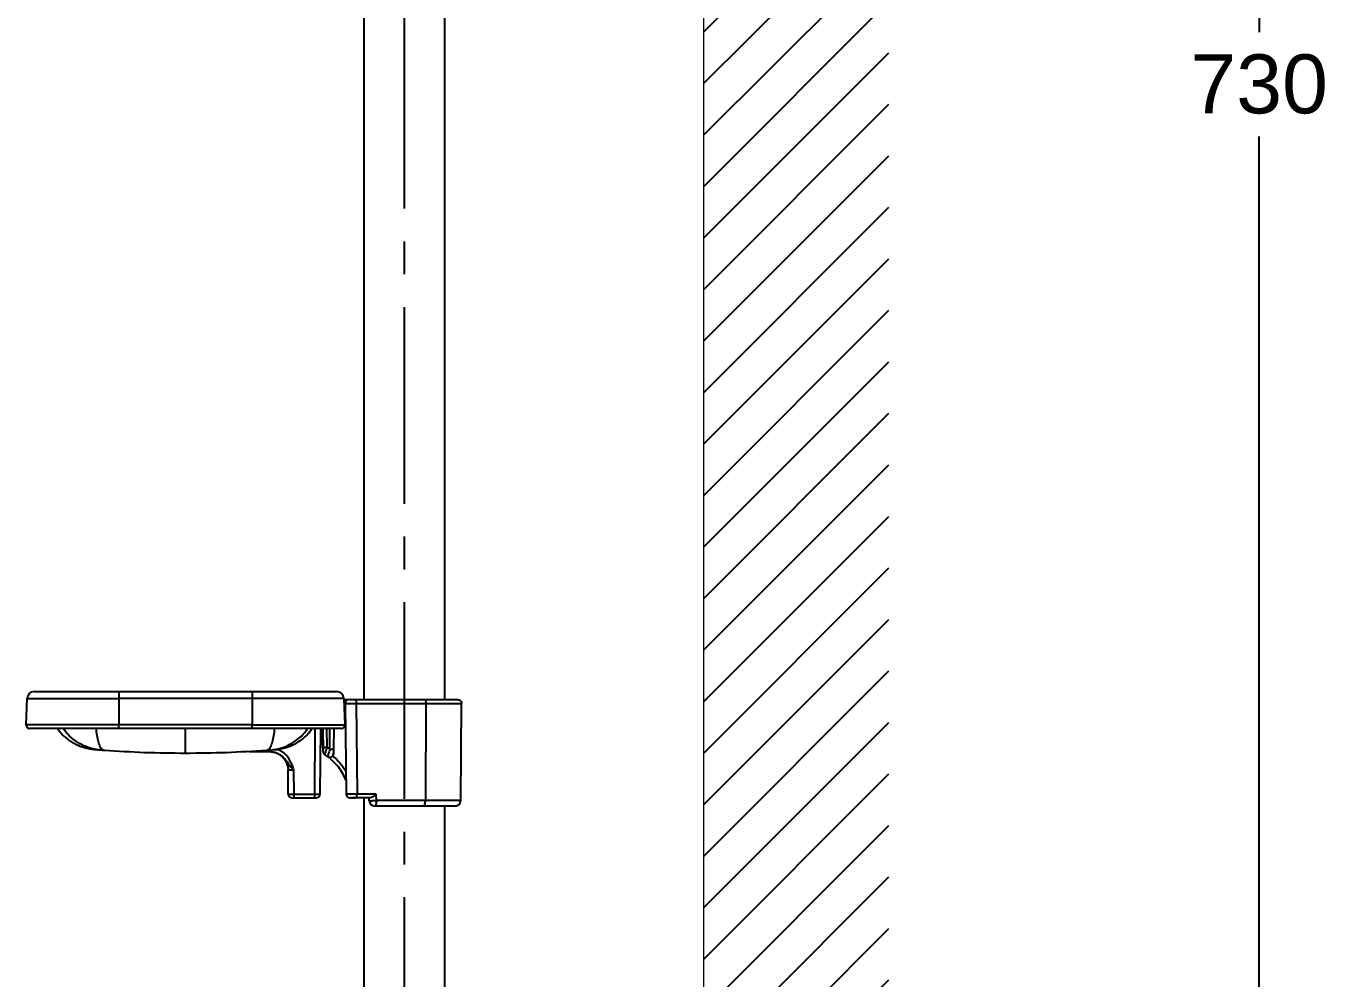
# Model space of a CAD drawing. Header units: millimetres. Extents: x 13235 to 13829, y -4257 to -3417.
# Drawn here: x 13688.1 to 13776.7, y -3900 to -3835.4 of the extents above; entities that cross this region are included whole.
import ezdxf

# ---------------------------------------------------------------- set-up
doc = ezdxf.new("R2010")
doc.units = ezdxf.units.MM
doc.header["$LTSCALE"] = 0.1
doc.linetypes.add('CENTER2', pattern=[28.575, 19.05, -3.175, 3.175, -3.175])
doc.linetypes.add('HIDDENX2', pattern=[19.05, 12.7, -6.35])
doc.layers.get('0').update_dxf_attribs({"lineweight": 15})
doc.layers.add('DIM', color=3, linetype='Continuous', lineweight=9)
doc.layers.add('hatch', color=2, linetype='Continuous')
doc.layers.add('HIDDEN', color=8, linetype='HIDDENX2')
doc.styles.add('ARIAL', font='arial.ttf')
doc.dimstyles.new('사본 ISO-25', dxfattribs={"dimtxt": 4, "dimasz": 3.5, "dimexe": 0.5, "dimexo": 0.625, "dimgap": 1.5, "dimtad": 1, "dimtih": 1, "dimtoh": 1, "dimdec": 1, "dimlfac": 4, "dimdsep": 46, "dimtxsty": 'ARIAL', "dimcen": 0, "dimclrd": 3, "dimclre": 3, "dimclrt": 3, "dimadec": 1, "dimazin": 0, "dimtfac": 1, "dimtdec": 1, "dimtmove": 0, "dimatfit": 3, "dimfxl": 1.25, "dimtfill": 1, "dimarcsym": 0})

# ---------------------------------------------------------------- blocks, each defined once
blk = doc.blocks.new('*D104')
at = {"layer": 'Defpoints', "color": 0, "transparency": 16777216}
for p in [(13745.868, -3748.906), (13732.198, -3929.762), (13771.63, -3929.762)]:
    blk.add_point(p, dxfattribs=at)
at = {"layer": 'DIM', "color": 3, "lineweight": -2, "transparency": 16777216}
for p, q in [((13746.493, -3748.906), (13772.13, -3748.906)), ((13771.63, -3752.406), (13771.63, -3835.791)), ((13771.63, -3926.262), (13771.63, -3842.878)), ((13732.823, -3929.762), (13772.13, -3929.762))]:
    blk.add_line(p, q, dxfattribs=at)
at = {"layer": 'DIM', "color": 3, "transparency": 16777216}
for points in [[(13771.047, -3752.406), (13772.214, -3752.406), (13771.63, -3748.906)], [(13771.047, -3926.262), (13772.214, -3926.262), (13771.63, -3929.762)]]:
    blk.add_solid(points, dxfattribs=at)
at = {"layer": 'DIM', "color": 3, "transparency": 16777216, "insert": (13771.63, -3839.334), "char_height": 4, "attachment_point": 5, "style": 'ARIAL', "bg_fill": 3, "box_fill_scale": 1.1, "bg_fill_color": 256, "bg_fill_true_color": 13158600, "bg_fill_transparency": 0}
blk.add_mtext('730', dxfattribs=at)

msp = doc.modelspace()

# ---------------------------------------------------------------- hatches: boundary and pattern name
at = {"layer": 'hatch'}
h = msp.add_hatch(dxfattribs=at)
h.set_pattern_fill('ANSI31', color=256, scale=0.777568)
h.set_pattern_definition([(45, (12945.8038, -4145.654), (-1.7456907, 1.7456907), [])])
edge = h.paths.add_edge_path()
edge.add_spline(control_points=[(13734.009, -3910.788), (13734.067, -3910.802), (13734.169, -3910.818), (13734.31, -3910.818), (13734.39, -3910.808), (13734.427, -3910.802)], knot_values=[0, 0, 0, 0, 0.423775, 0.732216, 1, 1, 1, 1], degree=3, periodic=0)
edge.add_line((13734.05, -3910.794), (13734.467, -3910.794))
edge.add_arc((13734.234, -3909.726), 1.093, 280.19055, 282.31636, ccw=False)
edge.add_spline(control_points=[(13734.427, -3910.802), (13734.39, -3910.808), (13734.31, -3910.818), (13734.169, -3910.818), (13734.067, -3910.802), (13734.009, -3910.788)], knot_values=[0, 0, 0, 0, 0.267784, 0.576225, 1, 1, 1, 1], degree=3, periodic=0)
edge.add_line((13734, -3910.833), (13734, -3912.778))
edge.add_line((13734, -3912.778), (13734.05, -3912.778))
edge.add_spline(control_points=[(13734.427, -3912.77), (13734.39, -3912.763), (13734.31, -3912.753), (13734.169, -3912.753), (13734.067, -3912.77), (13734.009, -3912.784)], knot_values=[0, 0, 0, 0, 0.267789, 0.576235, 1, 1, 1, 1], degree=3, periodic=0)
edge.add_line((13736.633, -3912.566), (13736.818, -3912.566))
edge.add_ellipse((13736.167, -3911.786), major_axis=(0, -1), ratio=0.666667, start_angle=218.68219, end_angle=321.31781, ccw=False)
edge.add_line((13735.183, -3910.794), (13734.05, -3910.794))
edge.add_spline(control_points=[(13734.009, -3910.788), (13734.067, -3910.802), (13734.169, -3910.818), (13734.31, -3910.818), (13734.39, -3910.808), (13734.427, -3910.802)], knot_values=[0, 0, 0, 0, 0.423775, 0.732216, 1, 1, 1, 1], degree=3, periodic=0)
edge.add_arc((13734.234, -3909.726), 1.093, 280.19055, 282.31636)
edge.add_line((13734.467, -3910.794), (13742.25, -3910.794))
edge.add_line((13742.25, -3910.794), (13742.25, -3912.778))
edge.add_line((13742.25, -3912.778), (13734.05, -3912.778))
edge.add_spline(control_points=[(13734.427, -3912.77), (13734.39, -3912.763), (13734.31, -3912.753), (13734.169, -3912.753), (13734.067, -3912.77), (13734.009, -3912.784)], knot_values=[0, 0, 0, 0, 0.267789, 0.576235, 1, 1, 1, 1], degree=3, periodic=0)
edge.add_line((13734.009, -3912.784), (13734, -3912.786))
edge.add_line((13734, -3912.786), (13734, -3925.786))
edge.add_line((13734, -3925.786), (13734.009, -3925.788))
edge.add_spline(control_points=[(13734.009, -3925.788), (13734.067, -3925.802), (13734.169, -3925.819), (13734.31, -3925.819), (13734.39, -3925.809), (13734.427, -3925.802)], knot_values=[0, 0, 0, 0, 0.423775, 0.732216, 1, 1, 1, 1], degree=3, periodic=0)
edge.add_line((13734.05, -3925.794), (13734.467, -3925.794))
edge.add_arc((13734.234, -3924.726), 1.093, 280.19055, 282.31636, ccw=False)
edge.add_spline(control_points=[(13734.427, -3925.802), (13734.39, -3925.809), (13734.31, -3925.819), (13734.169, -3925.819), (13734.067, -3925.802), (13734.009, -3925.788)], knot_values=[0, 0, 0, 0, 0.267784, 0.576225, 1, 1, 1, 1], degree=3, periodic=0)
edge.add_line((13734, -3925.833), (13734, -3927.778))
edge.add_line((13734, -3927.778), (13734.05, -3927.778))
edge.add_spline(control_points=[(13734.427, -3927.77), (13734.39, -3927.764), (13734.31, -3927.754), (13734.169, -3927.754), (13734.067, -3927.77), (13734.009, -3927.784)], knot_values=[0, 0, 0, 0, 0.267789, 0.576235, 1, 1, 1, 1], degree=3, periodic=0)
edge.add_line((13735.565, -3927.567), (13735.75, -3927.567))
edge.add_ellipse((13736.167, -3926.786), major_axis=(0, -1), ratio=0.666667, start_angle=218.68219, end_angle=321.31781, ccw=False)
edge.add_line((13735.183, -3925.794), (13734.05, -3925.794))
edge.add_spline(control_points=[(13734.009, -3925.788), (13734.067, -3925.802), (13734.169, -3925.819), (13734.31, -3925.819), (13734.39, -3925.809), (13734.427, -3925.802)], knot_values=[0, 0, 0, 0, 0.423775, 0.732216, 1, 1, 1, 1], degree=3, periodic=0)
edge.add_arc((13734.234, -3924.726), 1.093, 280.19055, 282.31636)
edge.add_line((13734.467, -3925.794), (13742.25, -3925.794))
edge.add_line((13742.25, -3925.794), (13742.25, -3927.778))
edge.add_line((13742.25, -3927.778), (13734.05, -3927.778))
edge.add_spline(control_points=[(13734.427, -3927.77), (13734.39, -3927.764), (13734.31, -3927.754), (13734.169, -3927.754), (13734.067, -3927.77), (13734.009, -3927.784)], knot_values=[0, 0, 0, 0, 0.267789, 0.576235, 1, 1, 1, 1], degree=3, periodic=0)
edge.add_line((13734.009, -3927.784), (13734, -3927.786))
edge.add_line((13734, -3927.786), (13734, -4163.6))
edge.add_line((13734, -4163.6), (13746.548, -4163.6))
edge.add_line((13746.548, -4163.6), (13746.548, -3587.234))
edge.add_line((13746.548, -3587.234), (13734, -3587.234))
edge.add_line((13734, -3587.234), (13734, -3910.786))
edge.add_line((13734, -3910.786), (13734.009, -3910.788))

# ---------------------------------------------------------------- linework, layer by layer
at = {"color": 7, "linetype": 'Continuous'}
msp.add_line((13734.007, -4042.27), (13734, -3586.623), dxfattribs=at)
at = {"linetype": 'Continuous', "lineweight": 25}
for p, q in [((13710.955, -3813.699), (13710.955, -3881.039)), ((13716.455, -3881.039), (13716.455, -3813.699)), ((13688.083, -3882.74), (13688.145, -3880.973)), ((13694.355, -3880.488), (13694.355, -3880.973)), ((13694.355, -3880.488), (13703.4, -3880.488)), ((13694.355, -3880.973), (13694.355, -3882.74)), ((13703.4, -3880.973), (13694.355, -3880.973)), ((13703.4, -3880.488), (13703.4, -3880.973)), ((13703.4, -3880.973), (13703.4, -3882.74)), ((13709.611, -3880.973), (13709.673, -3882.74)), ((13709.613, -3881.039), (13709.912, -3881.039)), ((13710.378, -3881.039), (13715.078, -3881.039)), ((13709.622, -3881.293), (13709.704, -3881.293)), ((13709.704, -3881.293), (13709.758, -3887.448)), ((13709.704, -3881.293), (13709.704, -3881.293)), ((13710.452, -3881.293), (13715.163, -3881.292)), ((13710.452, -3881.293), (13710.506, -3887.448)), ((13715.163, -3881.292), (13715.141, -3887.877)), ((13717.527, -3887.879), (13717.584, -3881.291)), ((13694.355, -3882.74), (13688.083, -3882.74)), ((13703.4, -3882.74), (13694.355, -3882.74)), ((13694.355, -3883), (13694.355, -3882.74)), ((13703.4, -3883), (13703.4, -3882.74)), ((13703.4, -3882.74), (13709.673, -3882.74)), ((13703.4, -3883), (13694.355, -3883)), ((13707.654, -3883), (13707.616, -3887.45)), ((13708.031, -3883), (13707.993, -3887.45)), ((13708.197, -3884.261), (13708.186, -3883)), ((13708.186, -3883), (13708.199, -3884.45)), ((13708.438, -3883), (13708.449, -3884.261)), ((13708.659, -3884.396), (13708.671, -3883)), ((13708.922, -3883), (13708.91, -3884.396)), ((13703.194, -3884.558), (13703.244, -3884.558)), ((13703.244, -3884.558), (13703.244, -3884.558)), ((13703.244, -3884.558), (13704.579, -3884.558)), ((13703.244, -3884.558), (13704.573, -3884.558)), ((13704.555, -3884.471), (13704.838, -3884.425)), ((13704.568, -3884.541), (13704.85, -3884.588)), ((13704.84, -3884.438), (13705.159, -3884.413)), ((13704.959, -3884.44), (13705.142, -3884.417)), ((13708.2, -3884.537), (13708.208, -3884.598)), ((13708.449, -3884.261), (13708.659, -3884.396)), ((13705.738, -3885.363), (13705.775, -3885.464)), ((13708.208, -3884.598), (13708.208, -3884.617)), ((13708.505, -3884.899), (13708.313, -3884.765)), ((13708.508, -3884.892), (13708.551, -3884.925)), ((13708.907, -3884.685), (13708.897, -3884.743)), ((13708.907, -3884.701), (13708.9, -3884.759)), ((13708.9, -3884.759), (13708.9, -3884.743)), ((13705.794, -3885.532), (13705.829, -3885.803)), ((13705.829, -3885.803), (13705.843, -3885.802)), ((13705.843, -3887.45), (13705.829, -3885.803)), ((13706.119, -3885.717), (13705.974, -3885.56)), ((13706.116, -3885.511), (13706.176, -3885.699)), ((13706.119, -3885.717), (13706.176, -3885.699)), ((13706.206, -3885.803), (13706.119, -3885.717)), ((13706.176, -3885.699), (13706.206, -3885.803)), ((13706.206, -3885.803), (13706.22, -3887.45)), ((13706.22, -3887.45), (13707.616, -3887.45)), ((13706.22, -3887.45), (13706.22, -3887.699)), ((13706.22, -3887.699), (13707.616, -3887.699)), ((13707.616, -3887.68), (13707.616, -3887.699)), ((13707.661, -3887.699), (13707.616, -3887.699)), ((13710.432, -3887.697), (13710.087, -3887.697)), ((13710.432, -3887.697), (13710.459, -3887.679)), ((13711.396, -3887.697), (13710.432, -3887.697)), ((13711.8, -3887.448), (13710.506, -3887.448)), ((13710.955, -3887.697), (13710.955, -3927.163)), ((13711.328, -3887.887), (13711.321, -3887.697)), ((13711.815, -3887.877), (13711.8, -3887.448)), ((13715.141, -3887.877), (13711.815, -3887.877)), ((13715.014, -3888.25), (13711.704, -3888.25)), ((13716.455, -3927.163), (13716.455, -3888.25))]:
    msp.add_line(p, q, dxfattribs=at)
at = {"linetype": 'Continuous', "lineweight": 25, "flags": 128}
msp.add_lwpolyline([(13710.378, -3881.039), (13710.393, -3881.044), (13710.406, -3881.059), (13710.419, -3881.082), (13710.431, -3881.114), (13710.44, -3881.152), (13710.446, -3881.196), (13710.451, -3881.243), (13710.452, -3881.293)], dxfattribs=at)
at = {"linetype": 'Continuous', "lineweight": 25}
for centre, radius, start, end in [((13688.647, -3880.99), 0.502, 90.00631, 177.99641), ((13709.109, -3880.99), 0.502, 1.99884, 90.00394), ((13688.334, -3882.749), 0.251, 177.99992, 270), ((13709.421, -3882.749), 0.251, 269.99169, 2), ((13706.094, -3887.447), 0.251, 180.5, 270), ((13707.741, -3887.447), 0.251, 270, 359.5), ((13710.009, -3887.446), 0.251, 180.49998, 269.99956), ((13711.704, -3887.873), 0.377, 182, 270)]:
    msp.add_arc(centre, radius, start, end, dxfattribs=at)
for points, knots in [([(13688.145, -3880.973), (13688.168, -3880.973), (13688.214, -3880.973), (13688.584, -3880.973), (13689.158, -3880.973), (13689.936, -3880.973), (13690.883, -3880.973), (13691.963, -3880.973), (13693.136, -3880.973), (13693.949, -3880.973), (13694.355, -3880.973)], [0, 0, 0, 0, 0.125, 0.25, 0.375, 0.5, 0.625, 0.75, 0.875, 1, 1, 1, 1]), ([(13688.647, -3880.488), (13688.666, -3880.488), (13688.704, -3880.488), (13689.021, -3880.488), (13689.548, -3880.488), (13690.29, -3880.488), (13691.054, -3880.488), (13691.725, -3880.488), (13692.411, -3880.488), (13693.29, -3880.488), (13694.007, -3880.488), (13694.355, -3880.488)], [0, 0, 0, 0, 0.116497, 0.239972, 0.36858, 0.499917, 0.631255, 0.695634, 0.760028, 0.883503, 1, 1, 1, 1]), ([(13703.4, -3880.488), (13703.749, -3880.488), (13704.466, -3880.488), (13705.53, -3880.488), (13706.553, -3880.488), (13707.465, -3880.488), (13708.085, -3880.488), (13708.478, -3880.488), (13708.789, -3880.488), (13709.052, -3880.488), (13709.09, -3880.488), (13709.109, -3880.488)], [0, 0, 0, 0, 0.1164968, 0.2399717, 0.36858, 0.4999177, 0.6312549, 0.6956339, 0.7600282, 0.8835032, 1, 1, 1, 1]), ([(13709.611, -3880.973), (13709.588, -3880.973), (13709.541, -3880.973), (13709.172, -3880.973), (13708.598, -3880.973), (13707.82, -3880.973), (13706.873, -3880.973), (13705.792, -3880.973), (13704.62, -3880.973), (13703.807, -3880.973), (13703.4, -3880.973)], [0, 0, 0, 0, 0.125, 0.25, 0.375, 0.5, 0.625, 0.75, 0.875, 1, 1, 1, 1]), ([(13709.955, -3881.039), (13709.922, -3881.043), (13709.856, -3881.051), (13709.773, -3881.11), (13709.715, -3881.193), (13709.708, -3881.26), (13709.704, -3881.293)], [0, 0, 0, 0, 0.249999, 0.499999, 0.749997, 1, 1, 1, 1]), ([(13710.405, -3881.057), (13710.356, -3881.054), (13710.261, -3881.049), (13710.132, -3881.043), (13710.034, -3881.04), (13710.004, -3881.04), (13709.99, -3881.039)], [0, 0, 0, 0, 0.2735607, 0.5313963, 0.7734668, 1, 1, 1, 1]), ([(13709.99, -3881.039), (13709.99, -3881.039), (13709.999, -3881.039), (13710.031, -3881.039), (13710.086, -3881.039), (13710.153, -3881.039), (13710.226, -3881.039), (13710.303, -3881.039), (13710.353, -3881.039), (13710.378, -3881.039)], [0, 0, 0, 0, 0.006937, 0.172201, 0.337589, 0.502684, 0.668249, 0.832513, 1, 1, 1, 1]), ([(13715.078, -3881.039), (13715.089, -3881.043), (13715.111, -3881.051), (13715.137, -3881.109), (13715.158, -3881.193), (13715.161, -3881.259), (13715.163, -3881.292)], [0, 0, 0, 0, 0.248974, 0.498238, 0.749788, 1, 1, 1, 1]), ([(13715.078, -3881.039), (13715.398, -3881.039), (13716.037, -3881.039), (13716.756, -3881.039), (13717.241, -3881.039), (13717.302, -3881.039), (13717.333, -3881.039)], [0, 0, 0, 0, 0.25, 0.5, 0.749999, 1, 1, 1, 1]), ([(13717.333, -3881.039), (13717.366, -3881.043), (13717.432, -3881.051), (13717.515, -3881.109), (13717.573, -3881.192), (13717.58, -3881.258), (13717.584, -3881.291)], [0, 0, 0, 0, 0.25, 0.499995, 0.750001, 1, 1, 1, 1]), ([(13709.704, -3881.293), (13709.707, -3881.293), (13709.714, -3881.293), (13709.764, -3881.293), (13709.839, -3881.293), (13709.936, -3881.293), (13710.05, -3881.293), (13710.178, -3881.293), (13710.316, -3881.293), (13710.406, -3881.293), (13710.452, -3881.293)], [0, 0, 0, 0, 0.12912, 0.25545, 0.378991, 0.49974, 0.620421, 0.744025, 0.870551, 1, 1, 1, 1]), ([(13715.163, -3881.292), (13715.506, -3881.292), (13716.192, -3881.292), (13716.964, -3881.292), (13717.485, -3881.292), (13717.551, -3881.291), (13717.584, -3881.291)], [0, 0, 0, 0, 0.25, 0.5, 0.75, 1, 1, 1, 1]), ([(13694.355, -3883), (13693.988, -3883), (13693.232, -3883), (13692.305, -3883), (13691.581, -3883), (13690.873, -3883), (13690.067, -3883), (13689.414, -3883), (13689, -3883), (13688.672, -3883), (13688.394, -3883), (13688.354, -3883), (13688.334, -3883)], [0, 0, 0, 0, 0.1164774, 0.239932, 0.3043014, 0.3686841, 0.5000003, 0.6313159, 0.6956849, 0.7600679, 0.8835229, 1, 1, 1, 1]), ([(13690.208, -3883), (13690.291, -3883.115), (13690.47, -3883.364), (13690.776, -3883.631), (13691.008, -3883.803), (13691.142, -3883.891), (13691.216, -3883.937), (13691.287, -3883.978), (13691.391, -3884.035), (13691.539, -3884.108), (13691.716, -3884.182), (13691.913, -3884.25), (13692.124, -3884.308), (13692.358, -3884.358), (13692.621, -3884.403), (13692.813, -3884.426), (13692.916, -3884.438)], [0, 0, 0, 0, 0.040606, 0.088135, 0.116053, 0.124314, 0.133574, 0.145027, 0.159264, 0.19715, 0.268584, 0.364706, 0.485822, 0.632052, 0.803443, 1, 1, 1, 1]), ([(13693.201, -3884.471), (13692.999, -3884.446), (13692.584, -3884.393), (13691.977, -3884.176), (13691.404, -3883.842), (13690.928, -3883.448), (13690.696, -3883.133), (13690.598, -3883)], [0, 0, 0, 0, 0.1979448, 0.4057632, 0.6213005, 0.8405829, 1, 1, 1, 1]), ([(13693.388, -3884.485), (13693.34, -3884.47), (13693.24, -3884.44), (13693.103, -3884.245), (13692.981, -3883.923), (13692.884, -3883.509), (13692.845, -3883.161), (13692.827, -3883)], [0, 0, 0, 0, 0.191346, 0.393026, 0.602872, 0.816677, 1, 1, 1, 1]), ([(13698.878, -3884.684), (13698.878, -3884.672), (13698.878, -3884.649), (13698.878, -3884.46), (13698.878, -3884.144), (13698.878, -3883.697), (13698.878, -3883.302), (13698.878, -3883.046), (13698.878, -3883)], [0, 0, 0, 0, 0.17747, 0.364748, 0.559796, 0.75861, 0.957424, 1, 1, 1, 1]), ([(13709.421, -3883), (13709.402, -3883), (13709.362, -3883), (13709.084, -3883), (13708.756, -3883), (13708.342, -3883), (13707.688, -3883), (13706.883, -3883), (13706.175, -3883), (13705.451, -3883), (13704.524, -3883), (13703.768, -3883), (13703.4, -3883)], [0, 0, 0, 0, 0.116478, 0.239932, 0.304301, 0.368684, 0.5, 0.631316, 0.695685, 0.760068, 0.883522, 1, 1, 1, 1]), ([(13704.368, -3884.485), (13704.416, -3884.47), (13704.516, -3884.44), (13704.653, -3884.245), (13704.775, -3883.923), (13704.872, -3883.509), (13704.911, -3883.161), (13704.929, -3883)], [0, 0, 0, 0, 0.191346, 0.393028, 0.602871, 0.816679, 1, 1, 1, 1]), ([(13704.838, -3884.425), (13704.945, -3884.411), (13705.264, -3884.367), (13705.778, -3884.174), (13706.351, -3883.842), (13706.828, -3883.448), (13707.06, -3883.133), (13707.158, -3883)], [0, 0, 0, 0, 0.115628, 0.344749, 0.582424, 0.824239, 1, 1, 1, 1]), ([(13705.142, -3884.417), (13705.396, -3884.363), (13705.904, -3884.254), (13706.593, -3883.882), (13707.13, -3883.463), (13707.373, -3883.126), (13707.463, -3883)], [0, 0, 0, 0, 0.277553, 0.55557, 0.834026, 1, 1, 1, 1]), ([(13693.201, -3884.471), (13693.074, -3884.461), (13692.819, -3884.442), (13692.783, -3884.439), (13692.765, -3884.437)], [0, 0, 0, 0, 0.499888, 1, 1, 1, 1]), ([(13693.388, -3884.485), (13693.364, -3884.483), (13693.316, -3884.48), (13693.257, -3884.475), (13693.214, -3884.472), (13693.205, -3884.472), (13693.201, -3884.471)], [0, 0, 0, 0, 0.254966, 0.506694, 0.754691, 1, 1, 1, 1]), ([(13698.878, -3884.684), (13697.953, -3884.675), (13696.103, -3884.658), (13694.293, -3884.543), (13693.388, -3884.485)], [0, 0, 0, 0, 0.500315, 1, 1, 1, 1]), ([(13704.368, -3884.485), (13703.463, -3884.543), (13701.652, -3884.658), (13699.803, -3884.675), (13698.878, -3884.684)], [0, 0, 0, 0, 0.499685, 1, 1, 1, 1]), ([(13704.555, -3884.471), (13704.55, -3884.472), (13704.541, -3884.472), (13704.499, -3884.475), (13704.44, -3884.48), (13704.392, -3884.483), (13704.368, -3884.485)], [0, 0, 0, 0, 0.245287, 0.493313, 0.745043, 1, 1, 1, 1]), ([(13704.573, -3884.558), (13704.732, -3884.575), (13704.974, -3884.601), (13705.266, -3884.757), (13705.501, -3884.95), (13705.659, -3885.143), (13705.711, -3885.289), (13705.717, -3885.306)], [0, 0, 0, 0, 0.328919, 0.500971, 0.677587, 0.963422, 1, 1, 1, 1]), ([(13704.579, -3884.469), (13704.579, -3884.482), (13704.579, -3884.508), (13704.579, -3884.532), (13704.579, -3884.539), (13704.579, -3884.541)], [0, 0, 0, 0, 0.426057, 0.852096, 1, 1, 1, 1]), ([(13704.579, -3884.541), (13704.579, -3884.545), (13704.579, -3884.556), (13704.579, -3884.557), (13704.579, -3884.558)], [0, 0, 0, 0, 0.394981, 1, 1, 1, 1]), ([(13704.843, -3884.587), (13704.851, -3884.588), (13704.907, -3884.598), (13704.986, -3884.624), (13705.123, -3884.676), (13705.238, -3884.735), (13705.319, -3884.795), (13705.343, -3884.813)], [0, 0, 0, 0, 0.04417, 0.307078, 0.449872, 0.839184, 1, 1, 1, 1]), ([(13706.116, -3885.511), (13706.013, -3885.279), (13705.86, -3884.93), (13705.483, -3884.582), (13705.255, -3884.472), (13705.142, -3884.417)], [0, 0, 0, 0, 0.4990587, 0.7495412, 1, 1, 1, 1]), ([(13708.197, -3884.261), (13708.201, -3884.261), (13708.209, -3884.262), (13708.267, -3884.262), (13708.35, -3884.262), (13708.416, -3884.261), (13708.449, -3884.261)], [0, 0, 0, 0, 0.2499863, 0.4999929, 0.7499942, 1, 1, 1, 1]), ([(13708.2, -3884.557), (13708.2, -3884.556), (13708.2, -3884.554), (13708.2, -3884.534), (13708.199, -3884.503), (13708.199, -3884.451), (13708.198, -3884.369), (13708.198, -3884.297), (13708.197, -3884.261)], [0, 0, 0, 0, 0.123683, 0.250301, 0.3726, 0.500806, 0.75002, 1, 1, 1, 1]), ([(13708.2, -3884.557), (13708.201, -3884.577), (13708.204, -3884.617), (13708.221, -3884.653), (13708.229, -3884.671)], [0, 0, 0, 0, 0.511972, 1, 1, 1, 1]), ([(13708.449, -3884.261), (13708.433, -3884.323), (13708.401, -3884.449), (13708.364, -3884.588), (13708.339, -3884.675), (13708.325, -3884.727), (13708.319, -3884.745), (13708.317, -3884.754)], [0, 0, 0, 0, 0.275372, 0.555351, 0.700576, 0.84925, 1, 1, 1, 1]), ([(13708.659, -3884.396), (13708.641, -3884.457), (13708.605, -3884.582), (13708.563, -3884.72), (13708.535, -3884.808), (13708.518, -3884.861), (13708.512, -3884.88), (13708.509, -3884.889)], [0, 0, 0, 0, 0.2736667, 0.5529297, 0.6980339, 0.8473342, 1, 1, 1, 1]), ([(13708.659, -3884.396), (13708.691, -3884.396), (13708.757, -3884.396), (13708.84, -3884.397), (13708.898, -3884.396), (13708.906, -3884.396), (13708.91, -3884.396)], [0, 0, 0, 0, 0.250001, 0.500002, 0.749995, 1, 1, 1, 1]), ([(13708.91, -3884.396), (13708.909, -3884.432), (13708.909, -3884.506), (13708.908, -3884.589), (13708.908, -3884.644), (13708.907, -3884.664), (13708.907, -3884.673)], [0, 0, 0, 0, 0.333952, 0.667617, 0.838537, 1, 1, 1, 1]), ([(13705.343, -3884.813), (13705.358, -3884.823), (13705.496, -3884.919), (13705.711, -3885.18), (13705.884, -3885.429), (13705.974, -3885.56)], [0, 0, 0, 0, 0.055401, 0.503224, 1, 1, 1, 1]), ([(13705.344, -3884.811), (13705.35, -3884.817), (13705.388, -3884.854), (13705.447, -3884.913), (13705.496, -3884.963)], [0, 0, 0, 0, 0.154509, 1, 1, 1, 1]), ([(13705.486, -3884.965), (13705.586, -3885.078), (13705.726, -3885.236), (13705.757, -3885.441), (13705.766, -3885.501)], [0, 0, 0, 0, 0.709612, 1, 1, 1, 1]), ([(13705.755, -3885.39), (13705.777, -3885.461), (13705.82, -3885.598), (13705.831, -3885.742), (13705.836, -3885.812)], [0, 0, 0, 0, 0.514187, 1, 1, 1, 1]), ([(13708.208, -3884.617), (13708.212, -3884.632), (13708.217, -3884.651), (13708.226, -3884.666), (13708.228, -3884.668)], [0, 0, 0, 0, 0.854336, 1, 1, 1, 1]), ([(13708.208, -3884.617), (13708.208, -3884.617), (13708.21, -3884.637), (13708.23, -3884.676), (13708.264, -3884.728), (13708.297, -3884.753), (13708.313, -3884.765)], [0, 0, 0, 0, 0.002224, 0.338165, 0.674096, 1, 1, 1, 1]), ([(13708.226, -3884.666), (13708.238, -3884.686), (13708.262, -3884.727), (13708.298, -3884.745), (13708.317, -3884.754)], [0, 0, 0, 0, 0.486756, 1, 1, 1, 1]), ([(13708.275, -3884.727), (13708.276, -3884.729), (13708.289, -3884.742), (13708.304, -3884.749), (13708.318, -3884.755)], [0, 0, 0, 0, 0.1412523, 1, 1, 1, 1]), ([(13708.317, -3884.754), (13708.317, -3884.754), (13708.313, -3884.765), (13708.313, -3884.765), (13708.313, -3884.765)], [0, 0, 0, 0, 0.0100696, 1, 1, 1, 1]), ([(13708.509, -3884.889), (13708.509, -3884.889), (13708.505, -3884.9), (13708.505, -3884.9), (13708.505, -3884.899)], [0, 0, 0, 0, 0.005988, 1, 1, 1, 1]), ([(13708.507, -3884.887), (13708.531, -3884.903), (13708.577, -3884.934), (13708.656, -3884.947), (13708.721, -3884.938), (13708.772, -3884.915), (13708.817, -3884.882), (13708.862, -3884.831), (13708.899, -3884.758), (13708.904, -3884.702), (13708.907, -3884.673)], [0, 0, 0, 0, 0.152436, 0.292144, 0.405896, 0.489447, 0.583158, 0.707033, 0.850788, 1, 1, 1, 1]), ([(13709.75, -3886.489), (13709.599, -3886.178), (13709.297, -3885.555), (13708.77, -3885.106), (13708.507, -3884.881)], [0, 0, 0, 0, 0.500284, 1, 1, 1, 1]), ([(13708.855, -3884.836), (13709.027, -3884.995), (13709.371, -3885.311), (13709.62, -3885.707), (13709.744, -3885.904)], [0, 0, 0, 0, 0.500023, 1, 1, 1, 1]), ([(13705.843, -3885.802), (13705.846, -3885.801), (13705.857, -3885.799), (13705.934, -3885.799), (13706.057, -3885.8), (13706.156, -3885.802), (13706.206, -3885.803)], [0, 0, 0, 0, 0.145343, 0.430203, 0.715051, 1, 1, 1, 1]), ([(13705.974, -3885.56), (13705.996, -3885.553), (13706.039, -3885.538), (13706.09, -3885.52), (13706.116, -3885.511)], [0, 0, 0, 0, 0.500006, 1, 1, 1, 1]), ([(13705.843, -3887.45), (13705.849, -3887.45), (13705.86, -3887.451), (13705.947, -3887.451), (13706.072, -3887.451), (13706.171, -3887.45), (13706.22, -3887.45)], [0, 0, 0, 0, 0.250002, 0.500009, 0.750003, 1, 1, 1, 1]), ([(13706.094, -3887.699), (13706.096, -3887.699), (13706.099, -3887.699), (13706.12, -3887.699), (13706.13, -3887.699)], [0, 0, 0, 0, 0.50829, 1, 1, 1, 1]), ([(13706.131, -3887.699), (13706.132, -3887.699), (13706.135, -3887.698), (13706.154, -3887.695), (13706.182, -3887.689), (13706.208, -3887.684), (13706.222, -3887.681)], [0, 0, 0, 0, 0.211615, 0.448285, 0.7109, 1, 1, 1, 1]), ([(13707.616, -3887.45), (13707.665, -3887.45), (13707.764, -3887.451), (13707.888, -3887.451), (13707.976, -3887.451), (13707.987, -3887.45), (13707.993, -3887.45)], [0, 0, 0, 0, 0.25, 0.499994, 0.749998, 1, 1, 1, 1]), ([(13707.616, -3887.45), (13707.616, -3887.482), (13707.616, -3887.547), (13707.616, -3887.632), (13707.616, -3887.664), (13707.616, -3887.68)], [0, 0, 0, 0, 0.333328, 0.666671, 1, 1, 1, 1]), ([(13707.616, -3887.681), (13707.629, -3887.684), (13707.655, -3887.689), (13707.683, -3887.695), (13707.701, -3887.698), (13707.704, -3887.699), (13707.705, -3887.699)], [0, 0, 0, 0, 0.289084, 0.551715, 0.788407, 1, 1, 1, 1]), ([(13707.705, -3887.699), (13707.715, -3887.699), (13707.736, -3887.699), (13707.74, -3887.699), (13707.741, -3887.699)], [0, 0, 0, 0, 0.499318, 1, 1, 1, 1]), ([(13710.506, -3887.448), (13710.459, -3887.449), (13710.367, -3887.449), (13710.229, -3887.45), (13710.102, -3887.45), (13709.99, -3887.45), (13709.894, -3887.45), (13709.82, -3887.45), (13709.768, -3887.449), (13709.761, -3887.449), (13709.758, -3887.448)], [0, 0, 0, 0, 0.132549, 0.260066, 0.382548, 0.499994, 0.617635, 0.740185, 0.867642, 1, 1, 1, 1]), ([(13710.043, -3887.697), (13710.033, -3887.697), (13710.013, -3887.697), (13710.011, -3887.697), (13710.009, -3887.697)], [0, 0, 0, 0, 0.48858, 1, 1, 1, 1]), ([(13710.043, -3887.697), (13710.058, -3887.697), (13710.088, -3887.697), (13710.186, -3887.694), (13710.314, -3887.689), (13710.41, -3887.683), (13710.459, -3887.68)], [0, 0, 0, 0, 0.2268014, 0.4689275, 0.7265932, 1, 1, 1, 1]), ([(13710.459, -3887.679), (13710.459, -3887.679), (13710.469, -3887.673), (13710.485, -3887.627), (13710.502, -3887.547), (13710.504, -3887.481), (13710.506, -3887.448)], [0, 0, 0, 0, 0.015719, 0.343826, 0.671917, 1, 1, 1, 1]), ([(13711.328, -3887.887), (13711.33, -3887.887), (13711.334, -3887.888), (13711.365, -3887.889), (13711.414, -3887.888), (13711.479, -3887.887), (13711.556, -3887.885), (13711.641, -3887.883), (13711.729, -3887.88), (13711.787, -3887.878), (13711.815, -3887.877)], [0, 0, 0, 0, 0.1249989, 0.2499943, 0.3749982, 0.4999983, 0.6249976, 0.7499983, 0.8749997, 1, 1, 1, 1]), ([(13711.8, -3887.448), (13711.77, -3887.475), (13711.709, -3887.531), (13711.598, -3887.609), (13711.503, -3887.666), (13711.434, -3887.694), (13711.409, -3887.696), (13711.397, -3887.697)], [0, 0, 0, 0, 0.23089, 0.47596, 0.769213, 0.891291, 1, 1, 1, 1]), ([(13711.815, -3887.877), (13711.813, -3887.926), (13711.81, -3888.024), (13711.784, -3888.147), (13711.748, -3888.233), (13711.719, -3888.245), (13711.704, -3888.25)], [0, 0, 0, 0, 0.249996, 0.499997, 0.750001, 1, 1, 1, 1]), ([(13715.014, -3888.25), (13715.03, -3888.245), (13715.062, -3888.233), (13715.102, -3888.147), (13715.132, -3888.024), (13715.138, -3887.926), (13715.141, -3887.877)], [0, 0, 0, 0, 0.250005, 0.50001, 0.750007, 1, 1, 1, 1]), ([(13717.527, -3887.877), (13717.494, -3887.877), (13717.429, -3887.877), (13716.916, -3887.877), (13716.155, -3887.877), (13715.479, -3887.877), (13715.141, -3887.877)], [0, 0, 0, 0, 0.25, 0.5, 0.749999, 1, 1, 1, 1]), ([(13717.15, -3888.25), (13717.199, -3888.245), (13717.297, -3888.233), (13717.421, -3888.147), (13717.509, -3888.024), (13717.521, -3887.926), (13717.527, -3887.877)], [0, 0, 0, 0, 0.25, 0.499998, 0.749999, 1, 1, 1, 1]), ([(13717.15, -3888.25), (13717.121, -3888.25), (13717.063, -3888.25), (13716.603, -3888.25), (13715.923, -3888.25), (13715.317, -3888.25), (13715.014, -3888.25)], [0, 0, 0, 0, 0.250001, 0.5, 0.75, 1, 1, 1, 1])]:
    msp.add_open_spline(points, degree=3, knots=knots, dxfattribs=at)
at = {"layer": 'HIDDEN', "color": 1, "linetype": 'CENTER2', "ltscale": 7}
msp.add_line((13713.705, -3654.404), (13713.705, -3930.488), dxfattribs=at)

# ---------------------------------------------------------------- next in the draw order: dimensions: what is measured, and where the dimension line sits
at = {"layer": 'DIM'}
dim = msp.add_linear_dim(base=(13771.63, -3929.762), p1=(13745.868, -3748.906), p2=(13732.198, -3929.762), angle=90, text='730', dimstyle='사본 ISO-25', override={"dimtxt": 4, "dimtad": 0}, dxfattribs=at)
dim.commit()
dim.dimension.update_dxf_attribs({"geometry": '*D104', "text_midpoint": (13771.63, -3839.334)})

doc.saveas('drawing.dxf')
